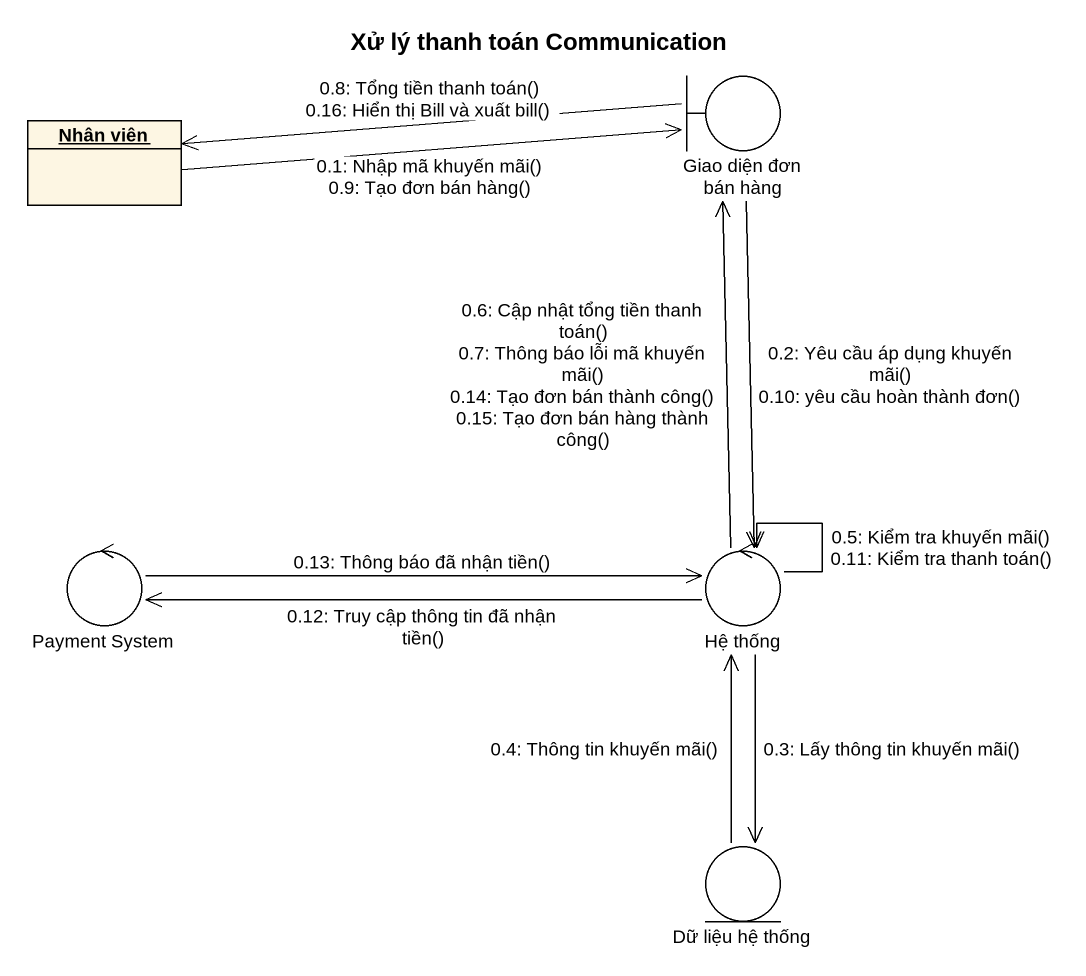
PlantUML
@startuml
title Xử lý thanh toán Communication
allowmixing
hide circle
hide empty members
object "Nhân viên" as Nhân_viên
boundary "Giao diện đơn bán hàng" as Giao_diện_đơn_bán_hàng
control "Payment System" as Payment_System
control "Hệ thống" as Hệ_thống
entity "Dữ liệu hệ thống" as Dữ_liệu_hệ_thống
Nhân_viên -right-> Giao_diện_đơn_bán_hàng : 0.1: Nhập mã khuyến mãi()\n0.9: Tạo đơn bán hàng()
Giao_diện_đơn_bán_hàng --> Hệ_thống : 0.2: Yêu cầu áp dụng khuyến mãi()\n0.10: yêu cầu hoàn thành đơn()
Hệ_thống --> Dữ_liệu_hệ_thống : 0.3: Lấy thông tin khuyến mãi()
Dữ_liệu_hệ_thống -up-> Hệ_thống : 0.4: Thông tin khuyến mãi()
Hệ_thống --> Hệ_thống : 0.5: Kiểm tra khuyến mãi()\n0.11: Kiểm tra thanh toán()
Hệ_thống -up-> Giao_diện_đơn_bán_hàng : 0.6: Cập nhật tổng tiền thanh toán()\n0.7: Thông báo lỗi mã khuyến mãi()\n0.14: Tạo đơn bán thành công()\n0.15: Tạo đơn bán hàng thành công()
Giao_diện_đơn_bán_hàng -left-> Nhân_viên : 0.8: Tổng tiền thanh toán()\n0.16: Hiển thị Bill và xuất bill()
Hệ_thống -left-> Payment_System : 0.12: Truy cập thông tin đã nhận tiền()
Payment_System -right-> Hệ_thống : 0.13: Thông báo đã nhận tiền()
@enduml
